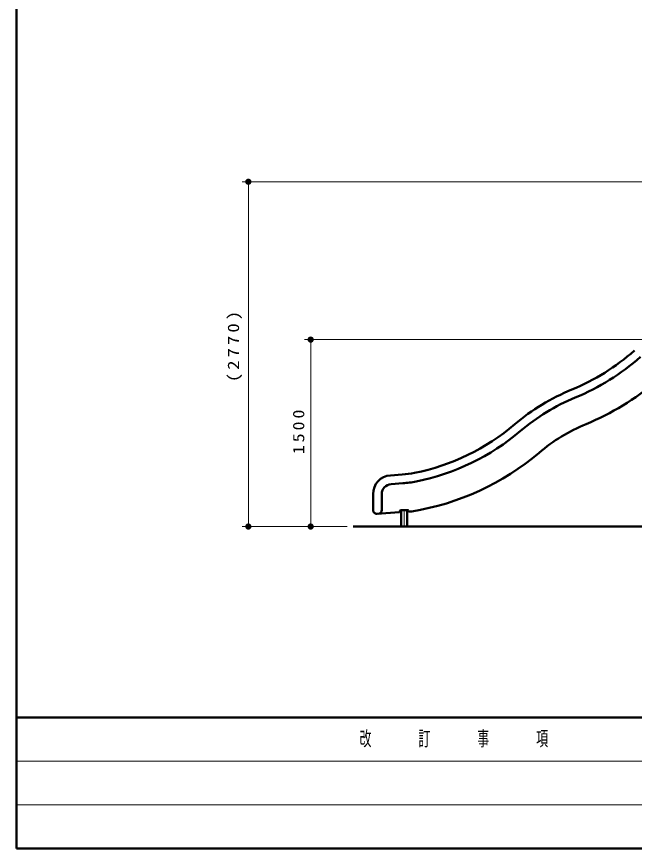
# Model space of a CAD drawing. Units: millimetres on the paper, scale 1:50. Extents: x -385 to 0, y -594 to 267.
# Drawn here: x -385 to -285.9, y -297 to -163.5 of the extents above; entities that cross this region are included whole.
import ezdxf

# ---------------------------------------------------------------- set-up
doc = ezdxf.new("R2010")
doc.units = ezdxf.units.MM
doc.linetypes.add('USER2', pattern=[6, 3, -1, 1, -1])
doc.layers.add('LY_1', color=140, linetype='Continuous', lineweight=50)
doc.styles.add('ＭＳ ゴシック', font='')
doc.styles.get('ＭＳ ゴシック').set_extended_font_data('MS Gothic')

# ---------------------------------------------------------------- blocks, each defined once
blk = doc.blocks.new('filled_dot')
at = {"color": 0, "linetype": 'Continuous', "lineweight": -2, "const_width": 1.25}
blk.add_lwpolyline([(-0.625, 0, 1), (0.625, 0, 1)], format="xyb", close=True, dxfattribs=at)

msp = doc.modelspace()

# ---------------------------------------------------------------- linework, layer by layer
at = {"layer": 'LY_1', "color": 7}
for p, q in [((-385, -30), (-385, -297)), ((-330.995, -245.34), (-194.911, -245.34)), ((-385, -276), (0, -276)), ((-385, -297), (0, -297))]:
    msp.add_line(p, q, dxfattribs=at)
at = {"layer": 'LY_1', "color": 7, "lineweight": 13}
for p, q in [((-256.345, -190), (-348.825, -190)), ((-347.825, -245.34), (-347.825, -190)), ((-266.725, -215.34), (-338.825, -215.34)), ((-337.825, -245.34), (-337.825, -215.34)), ((-331.995, -245.34), (-348.825, -245.34)), ((-331.995, -245.34), (-338.825, -245.34)), ((-385, -283), (-243.5, -283)), ((-385, -290), (-243.5, -290))]:
    msp.add_line(p, q, dxfattribs=at)
at = {"layer": 'LY_1'}
for p, q in [((-323.166, -237.003), (-325.034, -237.134)), ((-323.068, -238.4), (-324.936, -238.53)), ((-327.825, -240.126), (-327.825, -242.7)), ((-326.425, -240.126), (-326.425, -242.686)), ((-323.525, -242.839), (-323.525, -242.95)), ((-322.225, -242.739), (-323.425, -242.739)), ((-323.325, -242.739), (-323.325, -245.34)), ((-322.325, -242.739), (-322.325, -245.34)), ((-321.609, -242.909), (-322.018, -242.937)), ((-323.618, -243.049), (-327.183, -243.299))]:
    msp.add_line(p, q, dxfattribs=at)
at = {"layer": 'LY_1', "color": 7, "linetype": 'USER2', "lineweight": 13}
msp.add_line((-322.825, -242.739), (-322.825, -245.34), dxfattribs=at)
at = {"layer": 'LY_1'}
for centre, radius, start, end in [((-309.511, -190.34), 35.7, 292.37115, 311.40962), ((-309.511, -190.34), 37.1, 292.37115, 311.53042), ((-309.511, -190.34), 41.7, 292.37115, 310.54046), ((-282.868, -255.072), 34.3, 112.37115, 130.36096), ((-282.868, -255.072), 32.9, 112.37115, 130.36096), ((-328.201, -201.733), 35.7, 281.35987, 310.36096), ((-282.868, -255.072), 28.3, 112.37115, 130.36096), ((-328.201, -201.733), 37.1, 281.35987, 310.36096), ((-328.201, -201.733), 41.7, 279.09521, 310.36096), ((-324.825, -240.126), 3, 94, 180), ((-324.261, -221.341), 15.7, 274, 281.35987), ((-324.825, -240.126), 1.6, 94, 180), ((-324.261, -221.341), 17.1, 274, 281.35987), ((-327.225, -242.7), 0.6, 180, 274), ((-327.025, -242.686), 0.6, 274, 0), ((-323.625, -242.95), 0.1, 274, 0), ((-323.425, -242.839), 0.1, 90, 180), ((-322.225, -242.839), 0.1, 0, 90), ((-322.025, -242.838), 0.1, 180, 274)]:
    msp.add_arc(centre, radius, start, end, dxfattribs=at)

# ---------------------------------------------------------------- block references
at = {"layer": 'LY_1', "color": 7, "lineweight": 13, "xscale": 0.4, "yscale": 0.4}
for p, rotation in [((-347.825, -190), 270), ((-337.825, -215.34), 270), ((-347.825, -245.34), 90), ((-337.825, -245.34), 90)]:
    msp.add_blockref('filled_dot', p, dxfattribs=dict(at, rotation=rotation))

# ---------------------------------------------------------------- texts
at = {"layer": 'LY_1', "color": 7, "char_height": 1.833, "attachment_point": 8, "rotation": 90, "style": 'ＭＳ ゴシック'}
for s, insert in [('\\T1.33;\\W1.2;(2770)', (-348.825, -216.208)), ('\\T1.33;\\W1.15;1500', (-338.825, -229.919))]:
    msp.add_mtext(s, dxfattribs=dict(at, insert=insert))
at = {"layer": 'LY_1', "color": 7, "insert": (-314.25, -279.5), "char_height": 2.346, "attachment_point": 5, "style": 'ＭＳ ゴシック'}
msp.add_mtext('\\T1.64;\\W0.6;改\u3000\u3000訂\u3000\u3000事\u3000\u3000項', dxfattribs=at)

doc.saveas('drawing.dxf')
